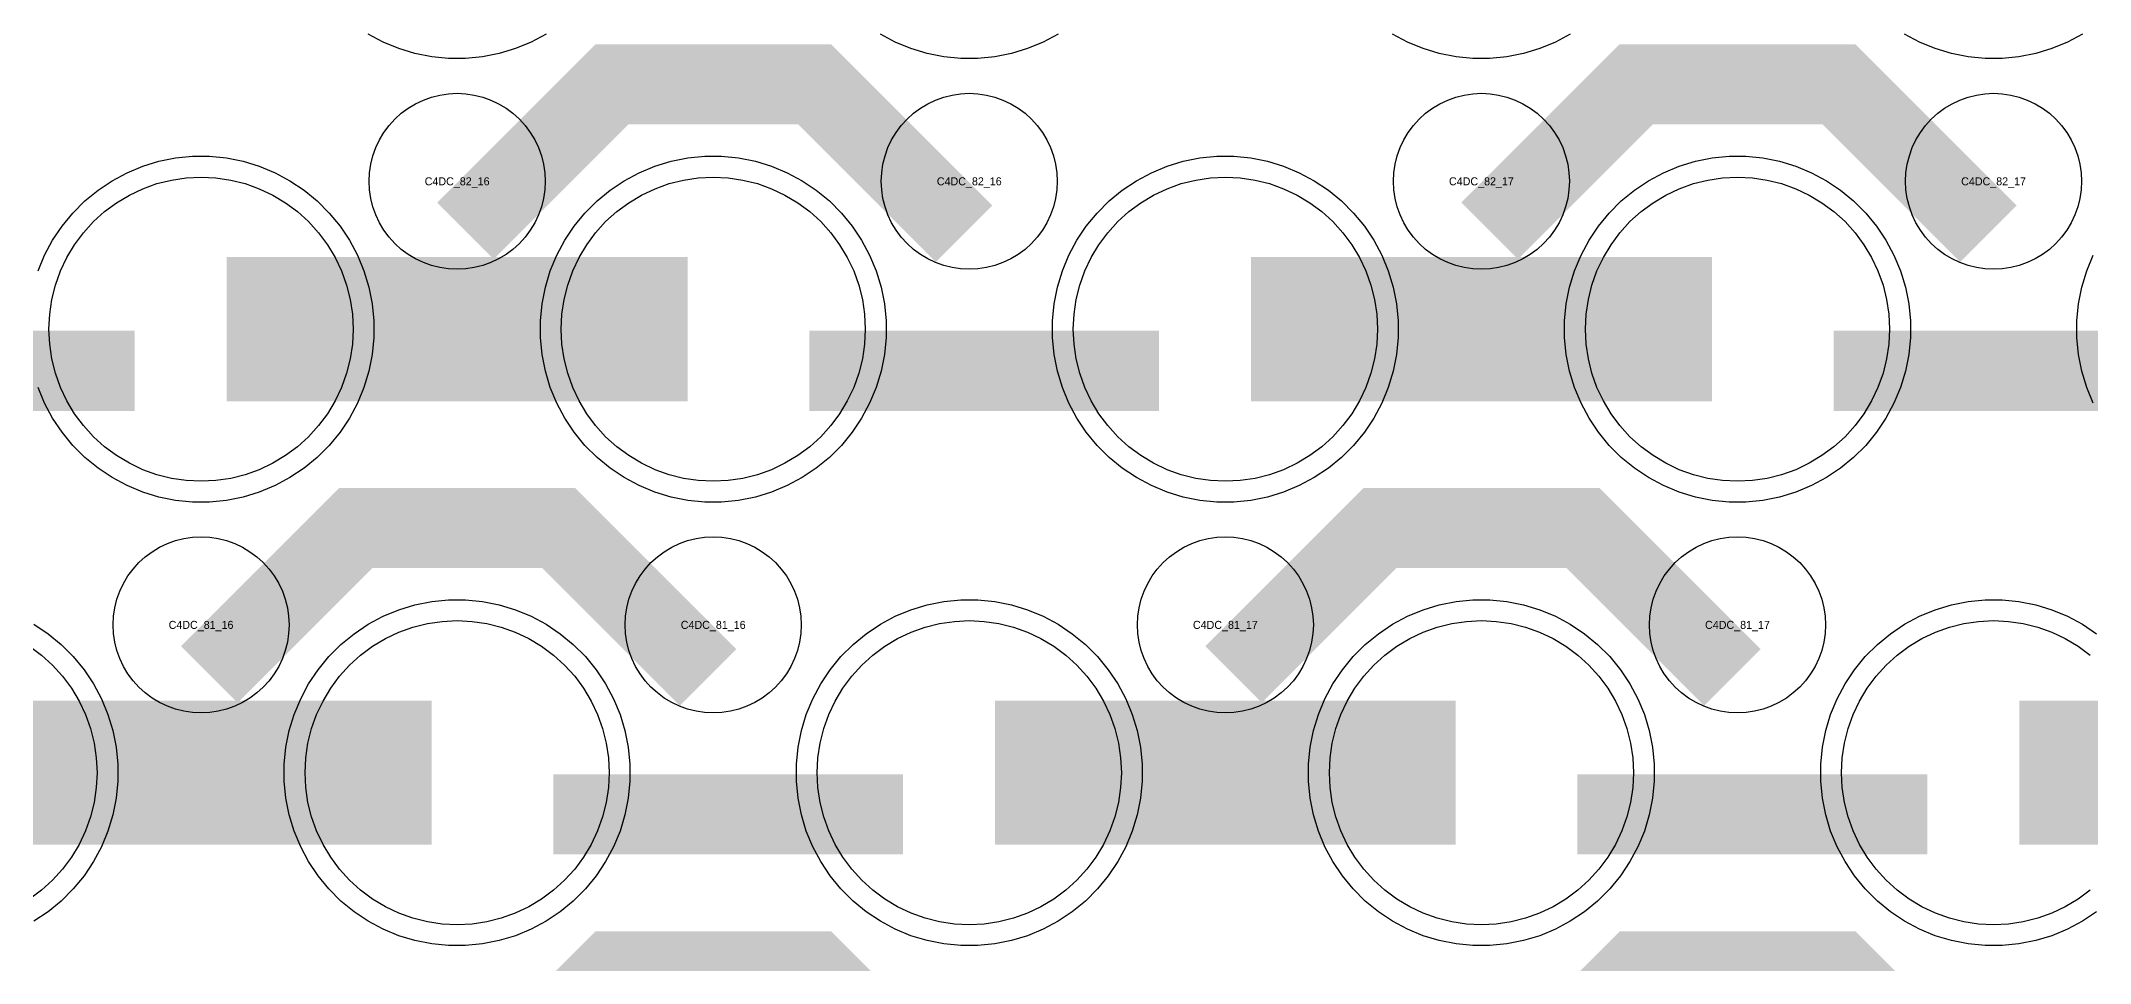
# Model space of a CAD drawing. Extents: x -11880 to 11880, y -14992 to 14992.
# Drawn here: x -6930 to -6290, y -3675 to -3387 of the extents above; entities that cross this region are included whole.
import ezdxf
from ezdxf.enums import TextEntityAlignment as Align

# ---------------------------------------------------------------- set-up
doc = ezdxf.new("R2010")
doc.units = 0
doc.header["$MEASUREMENT"] = 0
for name, color, linetype in [('GDS_775_DT_237', 138, 'CONTINUOUS'), ('RDL1_FS', 34, 'CONTINUOUS'), ('RDL_BS', 160, 'CONTINUOUS')]:
    doc.layers.add(name, color=color, linetype=linetype)

msp = doc.modelspace()

# ---------------------------------------------------------------- linework, layer by layer
at = {"layer": 'RDL1_FS'}
for points in [[(-6880, -3524.819), (-6884.657, -3524.59), (-6889.268, -3523.906), (-6893.791, -3522.774), (-6898.181, -3521.202), (-6902.395, -3519.21), (-6906.395, -3516.812), (-6910.14, -3514.034), (-6913.594, -3510.904), (-6916.724, -3507.45), (-6919.502, -3503.705), (-6921.9, -3499.705), (-6923.892, -3495.491), (-6925.464, -3491.101), (-6926.596, -3486.578), (-6927.28, -3481.967), (-6927.509, -3477.31), (-6927.28, -3472.653), (-6926.596, -3468.042), (-6925.464, -3463.519), (-6923.892, -3459.129), (-6921.9, -3454.915), (-6919.502, -3450.915), (-6916.724, -3447.17), (-6913.594, -3443.716), (-6910.14, -3440.586), (-6906.395, -3437.808), (-6902.395, -3435.41), (-6898.181, -3433.418), (-6893.791, -3431.846), (-6889.268, -3430.714), (-6884.657, -3430.03), (-6880, -3429.801), (-6875.343, -3430.03), (-6870.732, -3430.714), (-6866.209, -3431.846), (-6861.819, -3433.418), (-6857.605, -3435.41), (-6853.605, -3437.808), (-6849.86, -3440.586), (-6846.406, -3443.716), (-6843.276, -3447.17), (-6840.498, -3450.915), (-6838.1, -3454.915), (-6836.108, -3459.129), (-6834.536, -3463.519), (-6833.404, -3468.042), (-6832.72, -3472.653), (-6832.491, -3477.31), (-6832.72, -3481.967), (-6833.404, -3486.578), (-6834.536, -3491.101), (-6836.108, -3495.491), (-6838.1, -3499.705), (-6840.498, -3503.705), (-6843.276, -3507.45), (-6846.406, -3510.904), (-6849.86, -3514.034), (-6853.605, -3516.812), (-6857.605, -3519.21), (-6861.819, -3521.202), (-6866.209, -3522.774), (-6870.732, -3523.906), (-6875.343, -3524.59)], [(-6720, -3524.819), (-6724.657, -3524.59), (-6729.268, -3523.906), (-6733.791, -3522.774), (-6738.181, -3521.202), (-6742.395, -3519.21), (-6746.395, -3516.812), (-6750.14, -3514.034), (-6753.594, -3510.904), (-6756.724, -3507.45), (-6759.502, -3503.705), (-6761.9, -3499.705), (-6763.892, -3495.491), (-6765.464, -3491.101), (-6766.596, -3486.578), (-6767.28, -3481.967), (-6767.509, -3477.31), (-6767.28, -3472.653), (-6766.596, -3468.042), (-6765.464, -3463.519), (-6763.892, -3459.129), (-6761.9, -3454.915), (-6759.502, -3450.915), (-6756.724, -3447.17), (-6753.594, -3443.716), (-6750.14, -3440.586), (-6746.395, -3437.808), (-6742.395, -3435.41), (-6738.181, -3433.418), (-6733.791, -3431.846), (-6729.268, -3430.714), (-6724.657, -3430.03), (-6720, -3429.801), (-6715.343, -3430.03), (-6710.732, -3430.714), (-6706.209, -3431.846), (-6701.819, -3433.418), (-6697.605, -3435.41), (-6693.605, -3437.808), (-6689.86, -3440.586), (-6686.406, -3443.716), (-6683.276, -3447.17), (-6680.498, -3450.915), (-6678.1, -3454.915), (-6676.108, -3459.129), (-6674.536, -3463.519), (-6673.404, -3468.042), (-6672.72, -3472.653), (-6672.491, -3477.31), (-6672.72, -3481.967), (-6673.404, -3486.578), (-6674.536, -3491.101), (-6676.108, -3495.491), (-6678.1, -3499.705), (-6680.498, -3503.705), (-6683.276, -3507.45), (-6686.406, -3510.904), (-6689.86, -3514.034), (-6693.605, -3516.812), (-6697.605, -3519.21), (-6701.819, -3521.202), (-6706.209, -3522.774), (-6710.732, -3523.906), (-6715.343, -3524.59)], [(-6560, -3524.819), (-6564.657, -3524.59), (-6569.268, -3523.906), (-6573.791, -3522.774), (-6578.181, -3521.202), (-6582.395, -3519.21), (-6586.395, -3516.812), (-6590.14, -3514.034), (-6593.594, -3510.904), (-6596.724, -3507.45), (-6599.502, -3503.705), (-6601.9, -3499.705), (-6603.892, -3495.491), (-6605.464, -3491.101), (-6606.596, -3486.578), (-6607.28, -3481.967), (-6607.509, -3477.31), (-6607.28, -3472.653), (-6606.596, -3468.042), (-6605.464, -3463.519), (-6603.892, -3459.129), (-6601.9, -3454.915), (-6599.502, -3450.915), (-6596.724, -3447.17), (-6593.594, -3443.716), (-6590.14, -3440.586), (-6586.395, -3437.808), (-6582.395, -3435.41), (-6578.181, -3433.418), (-6573.791, -3431.846), (-6569.268, -3430.714), (-6564.657, -3430.03), (-6560, -3429.801), (-6555.343, -3430.03), (-6550.732, -3430.714), (-6546.209, -3431.846), (-6541.819, -3433.418), (-6537.605, -3435.41), (-6533.605, -3437.808), (-6529.86, -3440.586), (-6526.406, -3443.716), (-6523.276, -3447.17), (-6520.498, -3450.915), (-6518.1, -3454.915), (-6516.108, -3459.129), (-6514.536, -3463.519), (-6513.404, -3468.042), (-6512.72, -3472.653), (-6512.491, -3477.31), (-6512.72, -3481.967), (-6513.404, -3486.578), (-6514.536, -3491.101), (-6516.108, -3495.491), (-6518.1, -3499.705), (-6520.498, -3503.705), (-6523.276, -3507.45), (-6526.406, -3510.904), (-6529.86, -3514.034), (-6533.605, -3516.812), (-6537.605, -3519.21), (-6541.819, -3521.202), (-6546.209, -3522.774), (-6550.732, -3523.906), (-6555.343, -3524.59)], [(-6400, -3524.819), (-6404.657, -3524.59), (-6409.268, -3523.906), (-6413.791, -3522.774), (-6418.181, -3521.202), (-6422.395, -3519.21), (-6426.395, -3516.812), (-6430.14, -3514.034), (-6433.594, -3510.904), (-6436.724, -3507.45), (-6439.502, -3503.705), (-6441.9, -3499.705), (-6443.892, -3495.491), (-6445.464, -3491.101), (-6446.596, -3486.578), (-6447.28, -3481.967), (-6447.509, -3477.31), (-6447.28, -3472.653), (-6446.596, -3468.042), (-6445.464, -3463.519), (-6443.892, -3459.129), (-6441.9, -3454.915), (-6439.502, -3450.915), (-6436.724, -3447.17), (-6433.594, -3443.716), (-6430.14, -3440.586), (-6426.395, -3437.808), (-6422.395, -3435.41), (-6418.181, -3433.418), (-6413.791, -3431.846), (-6409.268, -3430.714), (-6404.657, -3430.03), (-6400, -3429.801), (-6395.343, -3430.03), (-6390.732, -3430.714), (-6386.209, -3431.846), (-6381.819, -3433.418), (-6377.605, -3435.41), (-6373.605, -3437.808), (-6369.86, -3440.586), (-6366.406, -3443.716), (-6363.276, -3447.17), (-6360.498, -3450.915), (-6358.1, -3454.915), (-6356.108, -3459.129), (-6354.536, -3463.519), (-6353.404, -3468.042), (-6352.72, -3472.653), (-6352.491, -3477.31), (-6352.72, -3481.967), (-6353.404, -3486.578), (-6354.536, -3491.101), (-6356.108, -3495.491), (-6358.1, -3499.705), (-6360.498, -3503.705), (-6363.276, -3507.45), (-6366.406, -3510.904), (-6369.86, -3514.034), (-6373.605, -3516.812), (-6377.605, -3519.21), (-6381.819, -3521.202), (-6386.209, -3522.774), (-6390.732, -3523.906), (-6395.343, -3524.59)], [(-6800, -3663.384), (-6804.657, -3663.155), (-6809.268, -3662.471), (-6813.791, -3661.339), (-6818.181, -3659.767), (-6822.395, -3657.775), (-6826.395, -3655.377), (-6830.14, -3652.599), (-6833.594, -3649.469), (-6836.724, -3646.015), (-6839.502, -3642.27), (-6841.9, -3638.27), (-6843.892, -3634.056), (-6845.464, -3629.666), (-6846.596, -3625.143), (-6847.28, -3620.532), (-6847.509, -3615.875), (-6847.28, -3611.218), (-6846.596, -3606.607), (-6845.464, -3602.084), (-6843.892, -3597.694), (-6841.9, -3593.48), (-6839.502, -3589.48), (-6836.724, -3585.735), (-6833.594, -3582.281), (-6830.14, -3579.151), (-6826.395, -3576.373), (-6822.395, -3573.975), (-6818.181, -3571.983), (-6813.791, -3570.411), (-6809.268, -3569.279), (-6804.657, -3568.595), (-6800, -3568.366), (-6795.343, -3568.595), (-6790.732, -3569.279), (-6786.209, -3570.411), (-6781.819, -3571.983), (-6777.605, -3573.975), (-6773.605, -3576.373), (-6769.86, -3579.151), (-6766.406, -3582.281), (-6763.276, -3585.735), (-6760.498, -3589.48), (-6758.1, -3593.48), (-6756.108, -3597.694), (-6754.536, -3602.084), (-6753.404, -3606.607), (-6752.72, -3611.218), (-6752.491, -3615.875), (-6752.72, -3620.532), (-6753.404, -3625.143), (-6754.536, -3629.666), (-6756.108, -3634.056), (-6758.1, -3638.27), (-6760.498, -3642.27), (-6763.276, -3646.015), (-6766.406, -3649.469), (-6769.86, -3652.599), (-6773.605, -3655.377), (-6777.605, -3657.775), (-6781.819, -3659.767), (-6786.209, -3661.339), (-6790.732, -3662.471), (-6795.343, -3663.155)], [(-6640, -3663.384), (-6644.657, -3663.155), (-6649.268, -3662.471), (-6653.791, -3661.339), (-6658.181, -3659.767), (-6662.395, -3657.775), (-6666.395, -3655.377), (-6670.14, -3652.599), (-6673.594, -3649.469), (-6676.724, -3646.015), (-6679.502, -3642.27), (-6681.9, -3638.27), (-6683.892, -3634.056), (-6685.464, -3629.666), (-6686.596, -3625.143), (-6687.28, -3620.532), (-6687.509, -3615.875), (-6687.28, -3611.218), (-6686.596, -3606.607), (-6685.464, -3602.084), (-6683.892, -3597.694), (-6681.9, -3593.48), (-6679.502, -3589.48), (-6676.724, -3585.735), (-6673.594, -3582.281), (-6670.14, -3579.151), (-6666.395, -3576.373), (-6662.395, -3573.975), (-6658.181, -3571.983), (-6653.791, -3570.411), (-6649.268, -3569.279), (-6644.657, -3568.595), (-6640, -3568.366), (-6635.343, -3568.595), (-6630.732, -3569.279), (-6626.209, -3570.411), (-6621.819, -3571.983), (-6617.605, -3573.975), (-6613.605, -3576.373), (-6609.86, -3579.151), (-6606.406, -3582.281), (-6603.276, -3585.735), (-6600.498, -3589.48), (-6598.1, -3593.48), (-6596.108, -3597.694), (-6594.536, -3602.084), (-6593.404, -3606.607), (-6592.72, -3611.218), (-6592.491, -3615.875), (-6592.72, -3620.532), (-6593.404, -3625.143), (-6594.536, -3629.666), (-6596.108, -3634.056), (-6598.1, -3638.27), (-6600.498, -3642.27), (-6603.276, -3646.015), (-6606.406, -3649.469), (-6609.86, -3652.599), (-6613.605, -3655.377), (-6617.605, -3657.775), (-6621.819, -3659.767), (-6626.209, -3661.339), (-6630.732, -3662.471), (-6635.343, -3663.155)], [(-6480, -3663.384), (-6484.657, -3663.155), (-6489.268, -3662.471), (-6493.791, -3661.339), (-6498.181, -3659.767), (-6502.395, -3657.775), (-6506.395, -3655.377), (-6510.14, -3652.599), (-6513.594, -3649.469), (-6516.724, -3646.015), (-6519.502, -3642.27), (-6521.9, -3638.27), (-6523.892, -3634.056), (-6525.464, -3629.666), (-6526.596, -3625.143), (-6527.28, -3620.532), (-6527.509, -3615.875), (-6527.28, -3611.218), (-6526.596, -3606.607), (-6525.464, -3602.084), (-6523.892, -3597.694), (-6521.9, -3593.48), (-6519.502, -3589.48), (-6516.724, -3585.735), (-6513.594, -3582.281), (-6510.14, -3579.151), (-6506.395, -3576.373), (-6502.395, -3573.975), (-6498.181, -3571.983), (-6493.791, -3570.411), (-6489.268, -3569.279), (-6484.657, -3568.595), (-6480, -3568.366), (-6475.343, -3568.595), (-6470.732, -3569.279), (-6466.209, -3570.411), (-6461.819, -3571.983), (-6457.605, -3573.975), (-6453.605, -3576.373), (-6449.86, -3579.151), (-6446.406, -3582.281), (-6443.276, -3585.735), (-6440.498, -3589.48), (-6438.1, -3593.48), (-6436.108, -3597.694), (-6434.536, -3602.084), (-6433.404, -3606.607), (-6432.72, -3611.218), (-6432.491, -3615.875), (-6432.72, -3620.532), (-6433.404, -3625.143), (-6434.536, -3629.666), (-6436.108, -3634.056), (-6438.1, -3638.27), (-6440.498, -3642.27), (-6443.276, -3646.015), (-6446.406, -3649.469), (-6449.86, -3652.599), (-6453.605, -3655.377), (-6457.605, -3657.775), (-6461.819, -3659.767), (-6466.209, -3661.339), (-6470.732, -3662.471), (-6475.343, -3663.155)]]:
    msp.add_lwpolyline(points, close=True, dxfattribs=at)
for points in [[(-6871.998, -3477.31, 45, 45, 0), (-6799.998, -3477.31, 45, 45, 0)], [(-6799.998, -3477.31, 45, 45, 0), (-6727.998, -3477.31, 45, 45, 0)], [(-6551.998, -3477.31, 45, 45, 0), (-6479.998, -3477.31, 45, 45, 0)], [(-6479.998, -3477.31, 45, 45, 0), (-6407.998, -3477.31, 45, 45, 0)], [(-6951.998, -3615.875, 45, 45, 0), (-6879.998, -3615.875, 45, 45, 0)], [(-6879.998, -3615.875, 45, 45, 0), (-6807.998, -3615.875, 45, 45, 0)], [(-6631.998, -3615.875, 45, 45, 0), (-6559.998, -3615.875, 45, 45, 0)], [(-6559.998, -3615.875, 45, 45, 0), (-6487.998, -3615.875, 45, 45, 0)], [(-6311.998, -3615.875, 45, 45, 0), (-6239.998, -3615.875, 45, 45, 0)]]:
    msp.add_lwpolyline(points, format="xyseb", dxfattribs=at)
for points in [[(-6289.86, -3652.599), (-6293.605, -3655.377), (-6297.605, -3657.775), (-6301.819, -3659.767), (-6306.209, -3661.339), (-6310.732, -3662.471), (-6315.343, -3663.155), (-6320, -3663.384), (-6324.657, -3663.155), (-6329.268, -3662.471), (-6333.791, -3661.339), (-6338.181, -3659.767), (-6342.395, -3657.775), (-6346.395, -3655.377), (-6350.14, -3652.599), (-6353.594, -3649.469), (-6356.724, -3646.015), (-6359.502, -3642.27), (-6361.9, -3638.27), (-6363.892, -3634.056), (-6365.464, -3629.666), (-6366.596, -3625.143), (-6367.28, -3620.532), (-6367.509, -3615.875), (-6367.28, -3611.218), (-6366.596, -3606.607), (-6365.464, -3602.084), (-6363.892, -3597.694), (-6361.9, -3593.48), (-6359.502, -3589.48), (-6356.724, -3585.735), (-6353.594, -3582.281), (-6350.14, -3579.151), (-6346.395, -3576.373), (-6342.395, -3573.975), (-6338.181, -3571.983), (-6333.791, -3570.411), (-6329.268, -3569.279), (-6324.657, -3568.595), (-6320, -3568.366), (-6315.343, -3568.595), (-6310.732, -3569.279), (-6306.209, -3570.411), (-6301.819, -3571.983), (-6297.605, -3573.975), (-6293.605, -3576.373), (-6289.86, -3579.151)], [(-6933.605, -3576.373), (-6929.86, -3579.151), (-6926.406, -3582.281), (-6923.276, -3585.735), (-6920.498, -3589.48), (-6918.1, -3593.48), (-6916.108, -3597.694), (-6914.536, -3602.084), (-6913.404, -3606.607), (-6912.72, -3611.218), (-6912.491, -3615.875), (-6912.72, -3620.532), (-6913.404, -3625.143), (-6914.536, -3629.666), (-6916.108, -3634.056), (-6918.1, -3638.27), (-6920.498, -3642.27), (-6923.276, -3646.015), (-6926.406, -3649.469), (-6929.86, -3652.599), (-6933.605, -3655.377)]]:
    msp.add_lwpolyline(points, dxfattribs=at)
at = {"layer": 'RDL_BS'}
for points in [[(-6772.223, -3385.128), (-6776.885, -3387.62), (-6781.795, -3389.651), (-6786.835, -3391.182), (-6792.062, -3392.228), (-6797.356, -3392.745), (-6802.644, -3392.745), (-6807.938, -3392.228), (-6813.165, -3391.182), (-6818.205, -3389.651), (-6823.115, -3387.62), (-6827.777, -3385.128)], [(-6612.223, -3385.128), (-6616.885, -3387.62), (-6621.795, -3389.651), (-6626.835, -3391.182), (-6632.062, -3392.228), (-6637.356, -3392.745), (-6642.644, -3392.745), (-6647.938, -3392.228), (-6653.165, -3391.182), (-6658.205, -3389.651), (-6663.115, -3387.62), (-6667.777, -3385.128)], [(-6452.223, -3385.128), (-6456.885, -3387.62), (-6461.795, -3389.651), (-6466.835, -3391.182), (-6472.062, -3392.228), (-6477.356, -3392.745), (-6482.644, -3392.745), (-6487.938, -3392.228), (-6493.165, -3391.182), (-6498.205, -3389.651), (-6503.115, -3387.62), (-6507.777, -3385.128)], [(-6292.223, -3385.128), (-6296.885, -3387.62), (-6301.795, -3389.651), (-6306.835, -3391.182), (-6312.062, -3392.228), (-6317.356, -3392.745), (-6322.644, -3392.745), (-6327.938, -3392.228), (-6333.165, -3391.182), (-6338.205, -3389.651), (-6343.115, -3387.62), (-6347.777, -3385.128)], [(-6930.906, -3459.105), (-6928.875, -3454.195), (-6926.383, -3449.533), (-6923.436, -3445.119), (-6920.074, -3441.018), (-6916.292, -3437.236), (-6912.191, -3433.874), (-6907.777, -3430.927), (-6903.115, -3428.435), (-6898.205, -3426.404), (-6893.165, -3424.873), (-6887.938, -3423.827), (-6882.644, -3423.31), (-6877.356, -3423.31), (-6872.062, -3423.827), (-6866.835, -3424.873), (-6861.795, -3426.404), (-6856.885, -3428.435), (-6852.223, -3430.927), (-6847.809, -3433.874), (-6843.708, -3437.236), (-6839.926, -3441.018), (-6836.564, -3445.119), (-6833.617, -3449.533), (-6831.125, -3454.195), (-6829.094, -3459.105), (-6827.563, -3464.145), (-6826.517, -3469.372), (-6826, -3474.666), (-6826, -3479.954), (-6826.517, -3485.248), (-6827.563, -3490.475), (-6829.094, -3495.515), (-6831.125, -3500.425), (-6833.617, -3505.087), (-6836.564, -3509.501), (-6839.926, -3513.602), (-6843.708, -3517.384), (-6847.809, -3520.746), (-6852.223, -3523.693), (-6856.885, -3526.185), (-6861.795, -3528.216), (-6866.835, -3529.747), (-6872.062, -3530.793), (-6877.356, -3531.31), (-6882.644, -3531.31), (-6887.938, -3530.793), (-6893.165, -3529.747), (-6898.205, -3528.216), (-6903.115, -3526.185), (-6907.777, -3523.693), (-6912.191, -3520.746), (-6916.292, -3517.384), (-6920.074, -3513.602), (-6923.436, -3509.501), (-6926.383, -3505.087), (-6928.875, -3500.425), (-6930.906, -3495.515)], [(-6288.875, -3500.425), (-6290.906, -3495.515), (-6292.437, -3490.475), (-6293.483, -3485.248), (-6294, -3479.954), (-6294, -3474.666), (-6293.483, -3469.372), (-6292.437, -3464.145), (-6290.906, -3459.105), (-6288.875, -3454.195)], [(-6287.809, -3659.311), (-6292.223, -3662.258), (-6296.885, -3664.75), (-6301.795, -3666.781), (-6306.835, -3668.312), (-6312.062, -3669.358), (-6317.356, -3669.875), (-6322.644, -3669.875), (-6327.938, -3669.358), (-6333.165, -3668.312), (-6338.205, -3666.781), (-6343.115, -3664.75), (-6347.777, -3662.258), (-6352.191, -3659.311), (-6356.292, -3655.949), (-6360.074, -3652.167), (-6363.436, -3648.066), (-6366.383, -3643.652), (-6368.875, -3638.99), (-6370.906, -3634.08), (-6372.437, -3629.04), (-6373.483, -3623.813), (-6374, -3618.519), (-6374, -3613.231), (-6373.483, -3607.937), (-6372.437, -3602.71), (-6370.906, -3597.67), (-6368.875, -3592.76), (-6366.383, -3588.098), (-6363.436, -3583.684), (-6360.074, -3579.583), (-6356.292, -3575.801), (-6352.191, -3572.439), (-6347.777, -3569.492), (-6343.115, -3567), (-6338.205, -3564.969), (-6333.165, -3563.438), (-6327.938, -3562.392), (-6322.644, -3561.875), (-6317.356, -3561.875), (-6312.062, -3562.392), (-6306.835, -3563.438), (-6301.795, -3564.969), (-6296.885, -3567), (-6292.223, -3569.492), (-6287.809, -3572.439)], [(-6932.223, -3569.492), (-6927.809, -3572.439), (-6923.708, -3575.801), (-6919.926, -3579.583), (-6916.564, -3583.684), (-6913.617, -3588.098), (-6911.125, -3592.76), (-6909.094, -3597.67), (-6907.563, -3602.71), (-6906.517, -3607.937), (-6906, -3613.231), (-6906, -3618.519), (-6906.517, -3623.813), (-6907.563, -3629.04), (-6909.094, -3634.08), (-6911.125, -3638.99), (-6913.617, -3643.652), (-6916.564, -3648.066), (-6919.926, -3652.167), (-6923.708, -3655.949), (-6927.809, -3659.311), (-6932.223, -3662.258)]]:
    msp.add_lwpolyline(points, dxfattribs=at)
for points in [[(-6797.438, -3446.624, 25, 25, 0), (-6751.623, -3400.809, 25, 25, 0), (-6718.07, -3400.809, 25, 25, 0)], [(-6641.599, -3447.523, 25, 25, 0), (-6688.313, -3400.809, 25, 25, 0), (-6718.071, -3400.809, 25, 25, 0)], [(-6477.438, -3446.624, 25, 25, 0), (-6431.623, -3400.809, 25, 25, 0), (-6398.07, -3400.809, 25, 25, 0)], [(-6321.599, -3447.523, 25, 25, 0), (-6368.313, -3400.809, 25, 25, 0), (-6398.071, -3400.809, 25, 25, 0)], [(-7009.984, -3490.323, 25, 25, 0), (-6900.719, -3490.323, 25, 25, 0)], [(-6689.984, -3490.323, 25, 25, 0), (-6580.719, -3490.323, 25, 25, 0)], [(-6369.984, -3490.323, 25, 25, 0), (-6260.719, -3490.323, 25, 25, 0)], [(-6877.438, -3585.189, 25, 25, 0), (-6831.623, -3539.374, 25, 25, 0), (-6798.07, -3539.374, 25, 25, 0)], [(-6721.599, -3586.088, 25, 25, 0), (-6768.313, -3539.374, 25, 25, 0), (-6798.071, -3539.374, 25, 25, 0)], [(-6557.438, -3585.189, 25, 25, 0), (-6511.623, -3539.374, 25, 25, 0), (-6478.07, -3539.374, 25, 25, 0)], [(-6401.599, -3586.088, 25, 25, 0), (-6448.313, -3539.374, 25, 25, 0), (-6478.071, -3539.374, 25, 25, 0)], [(-6769.984, -3628.888, 25, 25, 0), (-6660.719, -3628.888, 25, 25, 0)], [(-6449.984, -3628.888, 25, 25, 0), (-6340.719, -3628.888, 25, 25, 0)], [(-6797.438, -3723.754, 25, 25, 0), (-6751.623, -3677.939, 25, 25, 0), (-6718.07, -3677.939, 25, 25, 0)], [(-6641.599, -3724.653, 25, 25, 0), (-6688.313, -3677.939, 25, 25, 0), (-6718.071, -3677.939, 25, 25, 0)], [(-6477.438, -3723.754, 25, 25, 0), (-6431.623, -3677.939, 25, 25, 0), (-6398.07, -3677.939, 25, 25, 0)], [(-6321.599, -3724.653, 25, 25, 0), (-6368.313, -3677.939, 25, 25, 0), (-6398.071, -3677.939, 25, 25, 0)]]:
    msp.add_lwpolyline(points, format="xyseb", dxfattribs=at)
for points in [[(-6800, -3458.616), (-6802.693, -3458.484), (-6805.365, -3458.088), (-6807.984, -3457.431), (-6810.519, -3456.524), (-6812.956, -3455.372), (-6815.28, -3453.979), (-6817.443, -3452.376), (-6819.442, -3450.564), (-6821.254, -3448.565), (-6822.857, -3446.402), (-6824.25, -3444.078), (-6825.402, -3441.641), (-6826.309, -3439.106), (-6826.966, -3436.487), (-6827.362, -3433.815), (-6827.494, -3431.122), (-6827.362, -3428.429), (-6826.966, -3425.757), (-6826.309, -3423.138), (-6825.402, -3420.603), (-6824.25, -3418.166), (-6822.857, -3415.842), (-6821.254, -3413.679), (-6819.442, -3411.68), (-6817.443, -3409.868), (-6815.28, -3408.265), (-6812.956, -3406.872), (-6810.519, -3405.72), (-6807.984, -3404.813), (-6805.365, -3404.156), (-6802.693, -3403.76), (-6800, -3403.628), (-6797.307, -3403.76), (-6794.635, -3404.156), (-6792.016, -3404.813), (-6789.481, -3405.72), (-6787.044, -3406.872), (-6784.72, -3408.265), (-6782.557, -3409.868), (-6780.558, -3411.68), (-6778.746, -3413.679), (-6777.143, -3415.842), (-6775.75, -3418.166), (-6774.598, -3420.603), (-6773.691, -3423.138), (-6773.034, -3425.757), (-6772.638, -3428.429), (-6772.506, -3431.122), (-6772.638, -3433.815), (-6773.034, -3436.487), (-6773.691, -3439.106), (-6774.598, -3441.641), (-6775.75, -3444.078), (-6777.143, -3446.402), (-6778.746, -3448.565), (-6780.558, -3450.564), (-6782.557, -3452.376), (-6784.72, -3453.979), (-6787.044, -3455.372), (-6789.481, -3456.524), (-6792.016, -3457.431), (-6794.635, -3458.088), (-6797.307, -3458.484)], [(-6640, -3458.616), (-6642.693, -3458.484), (-6645.365, -3458.088), (-6647.984, -3457.431), (-6650.519, -3456.524), (-6652.956, -3455.372), (-6655.28, -3453.979), (-6657.443, -3452.376), (-6659.442, -3450.564), (-6661.254, -3448.565), (-6662.857, -3446.402), (-6664.25, -3444.078), (-6665.402, -3441.641), (-6666.309, -3439.106), (-6666.966, -3436.487), (-6667.362, -3433.815), (-6667.494, -3431.122), (-6667.362, -3428.429), (-6666.966, -3425.757), (-6666.309, -3423.138), (-6665.402, -3420.603), (-6664.25, -3418.166), (-6662.857, -3415.842), (-6661.254, -3413.679), (-6659.442, -3411.68), (-6657.443, -3409.868), (-6655.28, -3408.265), (-6652.956, -3406.872), (-6650.519, -3405.72), (-6647.984, -3404.813), (-6645.365, -3404.156), (-6642.693, -3403.76), (-6640, -3403.628), (-6637.307, -3403.76), (-6634.635, -3404.156), (-6632.016, -3404.813), (-6629.481, -3405.72), (-6627.044, -3406.872), (-6624.72, -3408.265), (-6622.557, -3409.868), (-6620.558, -3411.68), (-6618.746, -3413.679), (-6617.143, -3415.842), (-6615.75, -3418.166), (-6614.598, -3420.603), (-6613.691, -3423.138), (-6613.034, -3425.757), (-6612.638, -3428.429), (-6612.506, -3431.122), (-6612.638, -3433.815), (-6613.034, -3436.487), (-6613.691, -3439.106), (-6614.598, -3441.641), (-6615.75, -3444.078), (-6617.143, -3446.402), (-6618.746, -3448.565), (-6620.558, -3450.564), (-6622.557, -3452.376), (-6624.72, -3453.979), (-6627.044, -3455.372), (-6629.481, -3456.524), (-6632.016, -3457.431), (-6634.635, -3458.088), (-6637.307, -3458.484)], [(-6480, -3458.616), (-6482.693, -3458.484), (-6485.365, -3458.088), (-6487.984, -3457.431), (-6490.519, -3456.524), (-6492.956, -3455.372), (-6495.28, -3453.979), (-6497.443, -3452.376), (-6499.442, -3450.564), (-6501.254, -3448.565), (-6502.857, -3446.402), (-6504.25, -3444.078), (-6505.402, -3441.641), (-6506.309, -3439.106), (-6506.966, -3436.487), (-6507.362, -3433.815), (-6507.494, -3431.122), (-6507.362, -3428.429), (-6506.966, -3425.757), (-6506.309, -3423.138), (-6505.402, -3420.603), (-6504.25, -3418.166), (-6502.857, -3415.842), (-6501.254, -3413.679), (-6499.442, -3411.68), (-6497.443, -3409.868), (-6495.28, -3408.265), (-6492.956, -3406.872), (-6490.519, -3405.72), (-6487.984, -3404.813), (-6485.365, -3404.156), (-6482.693, -3403.76), (-6480, -3403.628), (-6477.307, -3403.76), (-6474.635, -3404.156), (-6472.016, -3404.813), (-6469.481, -3405.72), (-6467.044, -3406.872), (-6464.72, -3408.265), (-6462.557, -3409.868), (-6460.558, -3411.68), (-6458.746, -3413.679), (-6457.143, -3415.842), (-6455.75, -3418.166), (-6454.598, -3420.603), (-6453.691, -3423.138), (-6453.034, -3425.757), (-6452.638, -3428.429), (-6452.506, -3431.122), (-6452.638, -3433.815), (-6453.034, -3436.487), (-6453.691, -3439.106), (-6454.598, -3441.641), (-6455.75, -3444.078), (-6457.143, -3446.402), (-6458.746, -3448.565), (-6460.558, -3450.564), (-6462.557, -3452.376), (-6464.72, -3453.979), (-6467.044, -3455.372), (-6469.481, -3456.524), (-6472.016, -3457.431), (-6474.635, -3458.088), (-6477.307, -3458.484)], [(-6320, -3458.616), (-6322.693, -3458.484), (-6325.365, -3458.088), (-6327.984, -3457.431), (-6330.519, -3456.524), (-6332.956, -3455.372), (-6335.28, -3453.979), (-6337.443, -3452.376), (-6339.442, -3450.564), (-6341.254, -3448.565), (-6342.857, -3446.402), (-6344.25, -3444.078), (-6345.402, -3441.641), (-6346.309, -3439.106), (-6346.966, -3436.487), (-6347.362, -3433.815), (-6347.494, -3431.122), (-6347.362, -3428.429), (-6346.966, -3425.757), (-6346.309, -3423.138), (-6345.402, -3420.603), (-6344.25, -3418.166), (-6342.857, -3415.842), (-6341.254, -3413.679), (-6339.442, -3411.68), (-6337.443, -3409.868), (-6335.28, -3408.265), (-6332.956, -3406.872), (-6330.519, -3405.72), (-6327.984, -3404.813), (-6325.365, -3404.156), (-6322.693, -3403.76), (-6320, -3403.628), (-6317.307, -3403.76), (-6314.635, -3404.156), (-6312.016, -3404.813), (-6309.481, -3405.72), (-6307.044, -3406.872), (-6304.72, -3408.265), (-6302.557, -3409.868), (-6300.558, -3411.68), (-6298.746, -3413.679), (-6297.143, -3415.842), (-6295.75, -3418.166), (-6294.598, -3420.603), (-6293.691, -3423.138), (-6293.034, -3425.757), (-6292.638, -3428.429), (-6292.506, -3431.122), (-6292.638, -3433.815), (-6293.034, -3436.487), (-6293.691, -3439.106), (-6294.598, -3441.641), (-6295.75, -3444.078), (-6297.143, -3446.402), (-6298.746, -3448.565), (-6300.558, -3450.564), (-6302.557, -3452.376), (-6304.72, -3453.979), (-6307.044, -3455.372), (-6309.481, -3456.524), (-6312.016, -3457.431), (-6314.635, -3458.088), (-6317.307, -3458.484)], [(-6722.644, -3531.31), (-6727.938, -3530.793), (-6733.165, -3529.747), (-6738.205, -3528.216), (-6743.115, -3526.185), (-6747.777, -3523.693), (-6752.191, -3520.746), (-6756.292, -3517.384), (-6760.074, -3513.602), (-6763.436, -3509.501), (-6766.383, -3505.087), (-6768.875, -3500.425), (-6770.906, -3495.515), (-6772.437, -3490.475), (-6773.483, -3485.248), (-6774, -3479.954), (-6774, -3474.666), (-6773.483, -3469.372), (-6772.437, -3464.145), (-6770.906, -3459.105), (-6768.875, -3454.195), (-6766.383, -3449.533), (-6763.436, -3445.119), (-6760.074, -3441.018), (-6756.292, -3437.236), (-6752.191, -3433.874), (-6747.777, -3430.927), (-6743.115, -3428.435), (-6738.205, -3426.404), (-6733.165, -3424.873), (-6727.938, -3423.827), (-6722.644, -3423.31), (-6717.356, -3423.31), (-6712.062, -3423.827), (-6706.835, -3424.873), (-6701.795, -3426.404), (-6696.885, -3428.435), (-6692.223, -3430.927), (-6687.809, -3433.874), (-6683.708, -3437.236), (-6679.926, -3441.018), (-6676.564, -3445.119), (-6673.617, -3449.533), (-6671.125, -3454.195), (-6669.094, -3459.105), (-6667.563, -3464.145), (-6666.517, -3469.372), (-6666, -3474.666), (-6666, -3479.954), (-6666.517, -3485.248), (-6667.563, -3490.475), (-6669.094, -3495.515), (-6671.125, -3500.425), (-6673.617, -3505.087), (-6676.564, -3509.501), (-6679.926, -3513.602), (-6683.708, -3517.384), (-6687.809, -3520.746), (-6692.223, -3523.693), (-6696.885, -3526.185), (-6701.795, -3528.216), (-6706.835, -3529.747), (-6712.062, -3530.793), (-6717.356, -3531.31)], [(-6562.644, -3531.31), (-6567.938, -3530.793), (-6573.165, -3529.747), (-6578.205, -3528.216), (-6583.115, -3526.185), (-6587.777, -3523.693), (-6592.191, -3520.746), (-6596.292, -3517.384), (-6600.074, -3513.602), (-6603.436, -3509.501), (-6606.383, -3505.087), (-6608.875, -3500.425), (-6610.906, -3495.515), (-6612.437, -3490.475), (-6613.483, -3485.248), (-6614, -3479.954), (-6614, -3474.666), (-6613.483, -3469.372), (-6612.437, -3464.145), (-6610.906, -3459.105), (-6608.875, -3454.195), (-6606.383, -3449.533), (-6603.436, -3445.119), (-6600.074, -3441.018), (-6596.292, -3437.236), (-6592.191, -3433.874), (-6587.777, -3430.927), (-6583.115, -3428.435), (-6578.205, -3426.404), (-6573.165, -3424.873), (-6567.938, -3423.827), (-6562.644, -3423.31), (-6557.356, -3423.31), (-6552.062, -3423.827), (-6546.835, -3424.873), (-6541.795, -3426.404), (-6536.885, -3428.435), (-6532.223, -3430.927), (-6527.809, -3433.874), (-6523.708, -3437.236), (-6519.926, -3441.018), (-6516.564, -3445.119), (-6513.617, -3449.533), (-6511.125, -3454.195), (-6509.094, -3459.105), (-6507.563, -3464.145), (-6506.517, -3469.372), (-6506, -3474.666), (-6506, -3479.954), (-6506.517, -3485.248), (-6507.563, -3490.475), (-6509.094, -3495.515), (-6511.125, -3500.425), (-6513.617, -3505.087), (-6516.564, -3509.501), (-6519.926, -3513.602), (-6523.708, -3517.384), (-6527.809, -3520.746), (-6532.223, -3523.693), (-6536.885, -3526.185), (-6541.795, -3528.216), (-6546.835, -3529.747), (-6552.062, -3530.793), (-6557.356, -3531.31)], [(-6402.644, -3531.31), (-6407.938, -3530.793), (-6413.165, -3529.747), (-6418.205, -3528.216), (-6423.115, -3526.185), (-6427.777, -3523.693), (-6432.191, -3520.746), (-6436.292, -3517.384), (-6440.074, -3513.602), (-6443.436, -3509.501), (-6446.383, -3505.087), (-6448.875, -3500.425), (-6450.906, -3495.515), (-6452.437, -3490.475), (-6453.483, -3485.248), (-6454, -3479.954), (-6454, -3474.666), (-6453.483, -3469.372), (-6452.437, -3464.145), (-6450.906, -3459.105), (-6448.875, -3454.195), (-6446.383, -3449.533), (-6443.436, -3445.119), (-6440.074, -3441.018), (-6436.292, -3437.236), (-6432.191, -3433.874), (-6427.777, -3430.927), (-6423.115, -3428.435), (-6418.205, -3426.404), (-6413.165, -3424.873), (-6407.938, -3423.827), (-6402.644, -3423.31), (-6397.356, -3423.31), (-6392.062, -3423.827), (-6386.835, -3424.873), (-6381.795, -3426.404), (-6376.885, -3428.435), (-6372.223, -3430.927), (-6367.809, -3433.874), (-6363.708, -3437.236), (-6359.926, -3441.018), (-6356.564, -3445.119), (-6353.617, -3449.533), (-6351.125, -3454.195), (-6349.094, -3459.105), (-6347.563, -3464.145), (-6346.517, -3469.372), (-6346, -3474.666), (-6346, -3479.954), (-6346.517, -3485.248), (-6347.563, -3490.475), (-6349.094, -3495.515), (-6351.125, -3500.425), (-6353.617, -3505.087), (-6356.564, -3509.501), (-6359.926, -3513.602), (-6363.708, -3517.384), (-6367.809, -3520.746), (-6372.223, -3523.693), (-6376.885, -3526.185), (-6381.795, -3528.216), (-6386.835, -3529.747), (-6392.062, -3530.793), (-6397.356, -3531.31)], [(-6880, -3597.181), (-6882.693, -3597.049), (-6885.365, -3596.653), (-6887.984, -3595.996), (-6890.519, -3595.089), (-6892.956, -3593.937), (-6895.28, -3592.544), (-6897.443, -3590.941), (-6899.442, -3589.129), (-6901.254, -3587.13), (-6902.857, -3584.967), (-6904.25, -3582.643), (-6905.402, -3580.206), (-6906.309, -3577.671), (-6906.966, -3575.052), (-6907.362, -3572.38), (-6907.494, -3569.687), (-6907.362, -3566.994), (-6906.966, -3564.322), (-6906.309, -3561.703), (-6905.402, -3559.168), (-6904.25, -3556.731), (-6902.857, -3554.407), (-6901.254, -3552.244), (-6899.442, -3550.245), (-6897.443, -3548.433), (-6895.28, -3546.83), (-6892.956, -3545.437), (-6890.519, -3544.285), (-6887.984, -3543.378), (-6885.365, -3542.721), (-6882.693, -3542.325), (-6880, -3542.193), (-6877.307, -3542.325), (-6874.635, -3542.721), (-6872.016, -3543.378), (-6869.481, -3544.285), (-6867.044, -3545.437), (-6864.72, -3546.83), (-6862.557, -3548.433), (-6860.558, -3550.245), (-6858.746, -3552.244), (-6857.143, -3554.407), (-6855.75, -3556.731), (-6854.598, -3559.168), (-6853.691, -3561.703), (-6853.034, -3564.322), (-6852.638, -3566.994), (-6852.506, -3569.687), (-6852.638, -3572.38), (-6853.034, -3575.052), (-6853.691, -3577.671), (-6854.598, -3580.206), (-6855.75, -3582.643), (-6857.143, -3584.967), (-6858.746, -3587.13), (-6860.558, -3589.129), (-6862.557, -3590.941), (-6864.72, -3592.544), (-6867.044, -3593.937), (-6869.481, -3595.089), (-6872.016, -3595.996), (-6874.635, -3596.653), (-6877.307, -3597.049)], [(-6720, -3597.181), (-6722.693, -3597.049), (-6725.365, -3596.653), (-6727.984, -3595.996), (-6730.519, -3595.089), (-6732.956, -3593.937), (-6735.28, -3592.544), (-6737.443, -3590.941), (-6739.442, -3589.129), (-6741.254, -3587.13), (-6742.857, -3584.967), (-6744.25, -3582.643), (-6745.402, -3580.206), (-6746.309, -3577.671), (-6746.966, -3575.052), (-6747.362, -3572.38), (-6747.494, -3569.687), (-6747.362, -3566.994), (-6746.966, -3564.322), (-6746.309, -3561.703), (-6745.402, -3559.168), (-6744.25, -3556.731), (-6742.857, -3554.407), (-6741.254, -3552.244), (-6739.442, -3550.245), (-6737.443, -3548.433), (-6735.28, -3546.83), (-6732.956, -3545.437), (-6730.519, -3544.285), (-6727.984, -3543.378), (-6725.365, -3542.721), (-6722.693, -3542.325), (-6720, -3542.193), (-6717.307, -3542.325), (-6714.635, -3542.721), (-6712.016, -3543.378), (-6709.481, -3544.285), (-6707.044, -3545.437), (-6704.72, -3546.83), (-6702.557, -3548.433), (-6700.558, -3550.245), (-6698.746, -3552.244), (-6697.143, -3554.407), (-6695.75, -3556.731), (-6694.598, -3559.168), (-6693.691, -3561.703), (-6693.034, -3564.322), (-6692.638, -3566.994), (-6692.506, -3569.687), (-6692.638, -3572.38), (-6693.034, -3575.052), (-6693.691, -3577.671), (-6694.598, -3580.206), (-6695.75, -3582.643), (-6697.143, -3584.967), (-6698.746, -3587.13), (-6700.558, -3589.129), (-6702.557, -3590.941), (-6704.72, -3592.544), (-6707.044, -3593.937), (-6709.481, -3595.089), (-6712.016, -3595.996), (-6714.635, -3596.653), (-6717.307, -3597.049)], [(-6560, -3597.181), (-6562.693, -3597.049), (-6565.365, -3596.653), (-6567.984, -3595.996), (-6570.519, -3595.089), (-6572.956, -3593.937), (-6575.28, -3592.544), (-6577.443, -3590.941), (-6579.442, -3589.129), (-6581.254, -3587.13), (-6582.857, -3584.967), (-6584.25, -3582.643), (-6585.402, -3580.206), (-6586.309, -3577.671), (-6586.966, -3575.052), (-6587.362, -3572.38), (-6587.494, -3569.687), (-6587.362, -3566.994), (-6586.966, -3564.322), (-6586.309, -3561.703), (-6585.402, -3559.168), (-6584.25, -3556.731), (-6582.857, -3554.407), (-6581.254, -3552.244), (-6579.442, -3550.245), (-6577.443, -3548.433), (-6575.28, -3546.83), (-6572.956, -3545.437), (-6570.519, -3544.285), (-6567.984, -3543.378), (-6565.365, -3542.721), (-6562.693, -3542.325), (-6560, -3542.193), (-6557.307, -3542.325), (-6554.635, -3542.721), (-6552.016, -3543.378), (-6549.481, -3544.285), (-6547.044, -3545.437), (-6544.72, -3546.83), (-6542.557, -3548.433), (-6540.558, -3550.245), (-6538.746, -3552.244), (-6537.143, -3554.407), (-6535.75, -3556.731), (-6534.598, -3559.168), (-6533.691, -3561.703), (-6533.034, -3564.322), (-6532.638, -3566.994), (-6532.506, -3569.687), (-6532.638, -3572.38), (-6533.034, -3575.052), (-6533.691, -3577.671), (-6534.598, -3580.206), (-6535.75, -3582.643), (-6537.143, -3584.967), (-6538.746, -3587.13), (-6540.558, -3589.129), (-6542.557, -3590.941), (-6544.72, -3592.544), (-6547.044, -3593.937), (-6549.481, -3595.089), (-6552.016, -3595.996), (-6554.635, -3596.653), (-6557.307, -3597.049)], [(-6400, -3597.181), (-6402.693, -3597.049), (-6405.365, -3596.653), (-6407.984, -3595.996), (-6410.519, -3595.089), (-6412.956, -3593.937), (-6415.28, -3592.544), (-6417.443, -3590.941), (-6419.442, -3589.129), (-6421.254, -3587.13), (-6422.857, -3584.967), (-6424.25, -3582.643), (-6425.402, -3580.206), (-6426.309, -3577.671), (-6426.966, -3575.052), (-6427.362, -3572.38), (-6427.494, -3569.687), (-6427.362, -3566.994), (-6426.966, -3564.322), (-6426.309, -3561.703), (-6425.402, -3559.168), (-6424.25, -3556.731), (-6422.857, -3554.407), (-6421.254, -3552.244), (-6419.442, -3550.245), (-6417.443, -3548.433), (-6415.28, -3546.83), (-6412.956, -3545.437), (-6410.519, -3544.285), (-6407.984, -3543.378), (-6405.365, -3542.721), (-6402.693, -3542.325), (-6400, -3542.193), (-6397.307, -3542.325), (-6394.635, -3542.721), (-6392.016, -3543.378), (-6389.481, -3544.285), (-6387.044, -3545.437), (-6384.72, -3546.83), (-6382.557, -3548.433), (-6380.558, -3550.245), (-6378.746, -3552.244), (-6377.143, -3554.407), (-6375.75, -3556.731), (-6374.598, -3559.168), (-6373.691, -3561.703), (-6373.034, -3564.322), (-6372.638, -3566.994), (-6372.506, -3569.687), (-6372.638, -3572.38), (-6373.034, -3575.052), (-6373.691, -3577.671), (-6374.598, -3580.206), (-6375.75, -3582.643), (-6377.143, -3584.967), (-6378.746, -3587.13), (-6380.558, -3589.129), (-6382.557, -3590.941), (-6384.72, -3592.544), (-6387.044, -3593.937), (-6389.481, -3595.089), (-6392.016, -3595.996), (-6394.635, -3596.653), (-6397.307, -3597.049)], [(-6802.644, -3669.875), (-6807.938, -3669.358), (-6813.165, -3668.312), (-6818.205, -3666.781), (-6823.115, -3664.75), (-6827.777, -3662.258), (-6832.191, -3659.311), (-6836.292, -3655.949), (-6840.074, -3652.167), (-6843.436, -3648.066), (-6846.383, -3643.652), (-6848.875, -3638.99), (-6850.906, -3634.08), (-6852.437, -3629.04), (-6853.483, -3623.813), (-6854, -3618.519), (-6854, -3613.231), (-6853.483, -3607.937), (-6852.437, -3602.71), (-6850.906, -3597.67), (-6848.875, -3592.76), (-6846.383, -3588.098), (-6843.436, -3583.684), (-6840.074, -3579.583), (-6836.292, -3575.801), (-6832.191, -3572.439), (-6827.777, -3569.492), (-6823.115, -3567), (-6818.205, -3564.969), (-6813.165, -3563.438), (-6807.938, -3562.392), (-6802.644, -3561.875), (-6797.356, -3561.875), (-6792.062, -3562.392), (-6786.835, -3563.438), (-6781.795, -3564.969), (-6776.885, -3567), (-6772.223, -3569.492), (-6767.809, -3572.439), (-6763.708, -3575.801), (-6759.926, -3579.583), (-6756.564, -3583.684), (-6753.617, -3588.098), (-6751.125, -3592.76), (-6749.094, -3597.67), (-6747.563, -3602.71), (-6746.517, -3607.937), (-6746, -3613.231), (-6746, -3618.519), (-6746.517, -3623.813), (-6747.563, -3629.04), (-6749.094, -3634.08), (-6751.125, -3638.99), (-6753.617, -3643.652), (-6756.564, -3648.066), (-6759.926, -3652.167), (-6763.708, -3655.949), (-6767.809, -3659.311), (-6772.223, -3662.258), (-6776.885, -3664.75), (-6781.795, -3666.781), (-6786.835, -3668.312), (-6792.062, -3669.358), (-6797.356, -3669.875)], [(-6642.644, -3669.875), (-6647.938, -3669.358), (-6653.165, -3668.312), (-6658.205, -3666.781), (-6663.115, -3664.75), (-6667.777, -3662.258), (-6672.191, -3659.311), (-6676.292, -3655.949), (-6680.074, -3652.167), (-6683.436, -3648.066), (-6686.383, -3643.652), (-6688.875, -3638.99), (-6690.906, -3634.08), (-6692.437, -3629.04), (-6693.483, -3623.813), (-6694, -3618.519), (-6694, -3613.231), (-6693.483, -3607.937), (-6692.437, -3602.71), (-6690.906, -3597.67), (-6688.875, -3592.76), (-6686.383, -3588.098), (-6683.436, -3583.684), (-6680.074, -3579.583), (-6676.292, -3575.801), (-6672.191, -3572.439), (-6667.777, -3569.492), (-6663.115, -3567), (-6658.205, -3564.969), (-6653.165, -3563.438), (-6647.938, -3562.392), (-6642.644, -3561.875), (-6637.356, -3561.875), (-6632.062, -3562.392), (-6626.835, -3563.438), (-6621.795, -3564.969), (-6616.885, -3567), (-6612.223, -3569.492), (-6607.809, -3572.439), (-6603.708, -3575.801), (-6599.926, -3579.583), (-6596.564, -3583.684), (-6593.617, -3588.098), (-6591.125, -3592.76), (-6589.094, -3597.67), (-6587.563, -3602.71), (-6586.517, -3607.937), (-6586, -3613.231), (-6586, -3618.519), (-6586.517, -3623.813), (-6587.563, -3629.04), (-6589.094, -3634.08), (-6591.125, -3638.99), (-6593.617, -3643.652), (-6596.564, -3648.066), (-6599.926, -3652.167), (-6603.708, -3655.949), (-6607.809, -3659.311), (-6612.223, -3662.258), (-6616.885, -3664.75), (-6621.795, -3666.781), (-6626.835, -3668.312), (-6632.062, -3669.358), (-6637.356, -3669.875)], [(-6482.644, -3669.875), (-6487.938, -3669.358), (-6493.165, -3668.312), (-6498.205, -3666.781), (-6503.115, -3664.75), (-6507.777, -3662.258), (-6512.191, -3659.311), (-6516.292, -3655.949), (-6520.074, -3652.167), (-6523.436, -3648.066), (-6526.383, -3643.652), (-6528.875, -3638.99), (-6530.906, -3634.08), (-6532.437, -3629.04), (-6533.483, -3623.813), (-6534, -3618.519), (-6534, -3613.231), (-6533.483, -3607.937), (-6532.437, -3602.71), (-6530.906, -3597.67), (-6528.875, -3592.76), (-6526.383, -3588.098), (-6523.436, -3583.684), (-6520.074, -3579.583), (-6516.292, -3575.801), (-6512.191, -3572.439), (-6507.777, -3569.492), (-6503.115, -3567), (-6498.205, -3564.969), (-6493.165, -3563.438), (-6487.938, -3562.392), (-6482.644, -3561.875), (-6477.356, -3561.875), (-6472.062, -3562.392), (-6466.835, -3563.438), (-6461.795, -3564.969), (-6456.885, -3567), (-6452.223, -3569.492), (-6447.809, -3572.439), (-6443.708, -3575.801), (-6439.926, -3579.583), (-6436.564, -3583.684), (-6433.617, -3588.098), (-6431.125, -3592.76), (-6429.094, -3597.67), (-6427.563, -3602.71), (-6426.517, -3607.937), (-6426, -3613.231), (-6426, -3618.519), (-6426.517, -3623.813), (-6427.563, -3629.04), (-6429.094, -3634.08), (-6431.125, -3638.99), (-6433.617, -3643.652), (-6436.564, -3648.066), (-6439.926, -3652.167), (-6443.708, -3655.949), (-6447.809, -3659.311), (-6452.223, -3662.258), (-6456.885, -3664.75), (-6461.795, -3666.781), (-6466.835, -3668.312), (-6472.062, -3669.358), (-6477.356, -3669.875)]]:
    msp.add_lwpolyline(points, close=True, dxfattribs=at)

# ---------------------------------------------------------------- texts
at = {"layer": 'GDS_775_DT_237'}
for s, p in [('C4DC_82_16', (-6800, -3431.122)), ('C4DC_82_16', (-6800, -3431.122)), ('C4DC_82_16', (-6640, -3431.122)), ('C4DC_82_16', (-6640, -3431.122)), ('C4DC_82_17', (-6480, -3431.122)), ('C4DC_82_17', (-6480, -3431.122)), ('C4DC_82_17', (-6320, -3431.122)), ('C4DC_82_17', (-6320, -3431.122)), ('C4DC_81_16', (-6880, -3569.687)), ('C4DC_81_16', (-6880, -3569.687)), ('C4DC_81_16', (-6720, -3569.687)), ('C4DC_81_16', (-6720, -3569.687)), ('C4DC_81_17', (-6560, -3569.687)), ('C4DC_81_17', (-6560, -3569.687)), ('C4DC_81_17', (-6400, -3569.687)), ('C4DC_81_17', (-6400, -3569.687))]:
    msp.add_text(s, height=2.5, dxfattribs=at).set_placement(p, align=Align.MIDDLE_CENTER)

doc.saveas('drawing.dxf')
